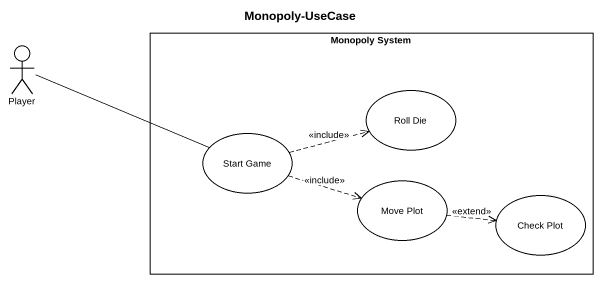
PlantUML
@startuml
title Monopoly-UseCase
rectangle "Monopoly System" as Monopoly_System {
  usecase "Roll Die" as Roll_Die
  usecase "Start Game" as Start_Game
  usecase "Move Plot" as Move_Plot
  usecase "Check Plot" as Check_Plot
}
actor Player
Player -right- Start_Game
Start_Game .right.> Roll_Die : <<include>>
Start_Game .right.> Move_Plot : <<include>>
Move_Plot .right.> Check_Plot : <<extend>>
@enduml
